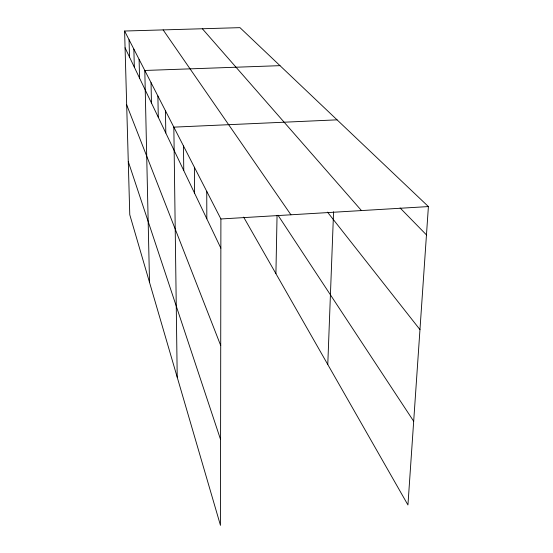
<?xml version="1.0" encoding="UTF-8"?>
<svg xmlns="http://www.w3.org/2000/svg" width="553" height="553" viewBox="0 0 553 553"><rect width="100%" height="100%" fill="white"/><g stroke="black" fill="none" stroke-linecap="round" stroke-linejoin="round"><path stroke-width="0.83" d="M124.598 31.03L220.896 218.974L220.467 525.35L129.775 214.744L124.598 31.03L239.967 27.65L428.402 206.573L407.941 504.972L243.645 217.115M275.912 273.645L277.053 215.532M327.777 364.517L333.57 211.785M220.896 218.974L428.402 206.573M337.06 119.842L173.842 127.142L177.216 377.236M279.991 65.655L144.803 70.466L149.524 282.376M400.089 207.942L426.46 234.907M202.357 28.749L361.468 210.575M327.5 212.131L419.969 329.629M163.135 29.897L290.933 214.792M278.014 215.235L413.685 421.275M125.068 47.793L220.854 248.152M126.678 104.856L220.723 345.563M128.275 161.58L220.592 439.621M129.049 39.719L129.513 57.097M133.867 49.127L134.324 67.162M139.1 59.337L139.55 78.084M151.038 82.639L151.453 102.989M157.895 96.015L158.282 117.271M165.458 110.773L165.81 133.017M183.499 145.992L183.762 170.559M194.386 167.234L194.573 193.17M206.746 191.352L206.829 218.815"/></g></svg>
